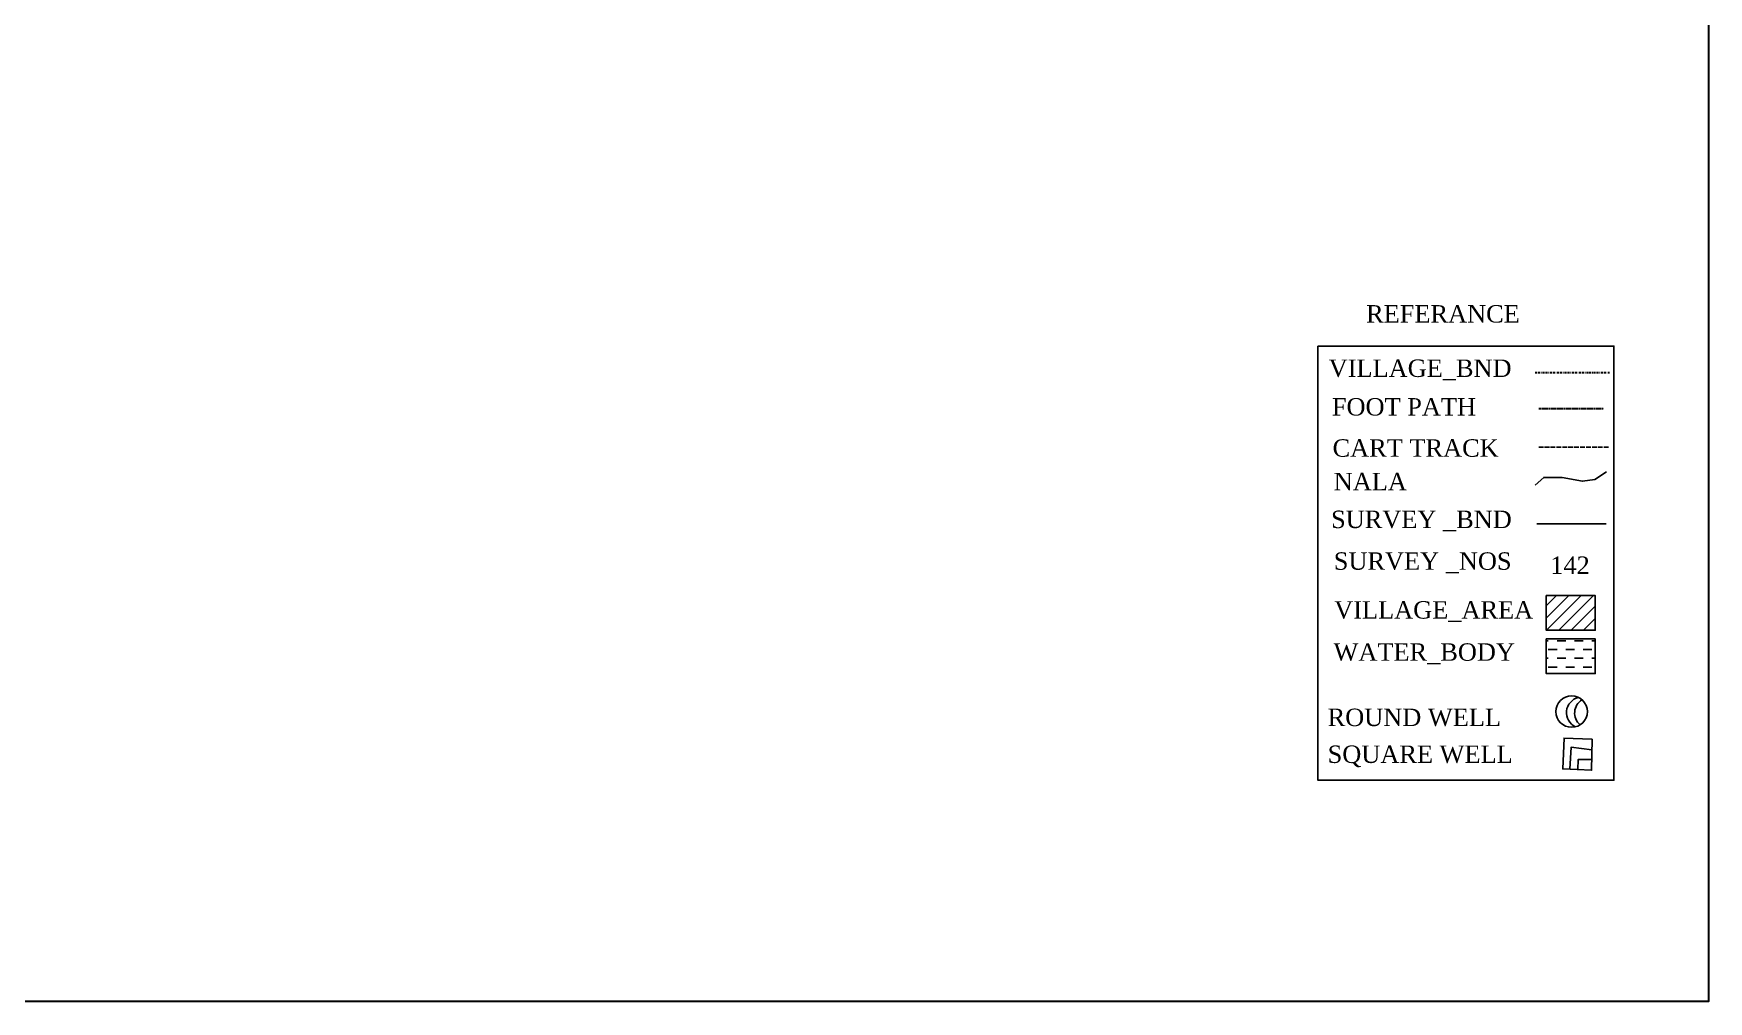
# Model space of a CAD drawing. Header units: inches. Extents: x -13 to 973, y -13 to 640.
# Drawn here: x 548.4 to 972.8, y -12.9 to 232.4 of the extents above; entities that cross this region are included whole.
import ezdxf

# ---------------------------------------------------------------- set-up
doc = ezdxf.new("R2010")
doc.units = ezdxf.units.IN
doc.header["$MEASUREMENT"] = 0
for name, pattern in [('ACAD_ISO02W100', [15, 12, -3]), ('ACAD_ISO07W100', [3, 0, -3]), ('BORDER', [1.75, 0.5, -0.25, 0.5, -0.25, 0, -0.25])]:
    doc.linetypes.add(name, pattern=pattern)
for name, color, linetype in [('CARTTRACK', 30, 'ACAD_ISO02W100'), ('NALA', 4, 'Continuous'), ('ROUND WELL', 5, 'Continuous'), ('SQUAREWELL', 5, 'Continuous'), ('SURVEY_NO', 7, 'Continuous'), ('VILLAGE_AREA', 1, 'Continuous'), ('WATER_BODY', 4, 'Continuous')]:
    doc.layers.add(name, color=color, linetype=linetype)
doc.layers.add('FOOTPATH', color=150, linetype='ACAD_ISO07W100', lineweight=30)
doc.layers.add('VILL_BOUNDARY', color=6, linetype='BORDER', lineweight=30)
doc.styles.get("Standard").update_dxf_attribs({"font": 'TIMES.TTF'})

msp = doc.modelspace()

# ---------------------------------------------------------------- hatches: boundary and pattern name
at = {"layer": 'VILLAGE_AREA'}
h = msp.add_hatch(dxfattribs=at)
h.set_pattern_fill('ANSI31', color=256, scale=17.670781, angle=180, style=0)
h.set_pattern_definition([(225, (-269.4295, -763.8534), (1.561891, -1.561891), [])])
h.paths.add_polyline_path([(931.68, 89.98), (931.68, 81.19), (944.08, 81.19), (944.08, 89.98)])
at = {"layer": 'WATER_BODY'}
h = msp.add_hatch(dxfattribs=at)
h.set_pattern_fill('DASH', color=256, scale=17.670781, angle=180, style=0)
h.set_pattern_definition([(180, (-269.4295, -756.441), (-2.2088476, -2.2088476), [2.2088476, -2.2088476])])
h.paths.add_polyline_path([(931.68, 79.02), (931.68, 70.23), (944.08, 70.23), (944.08, 79.02)])

# ---------------------------------------------------------------- linework, layer by layer
at = {"lineweight": 30}
msp.add_lwpolyline([(-12.55, 638.35), (972.77, 638.35), (972.77, -12.89), (-12.55, -12.89)], close=True, dxfattribs=at)
msp.add_lwpolyline([(873.81, 153.2), (948.81, 153.2), (948.81, 43.2), (873.81, 43.2)], close=True)
at = {"layer": 'CARTTRACK', "ltscale": 0.1}
msp.add_lwpolyline([(929.76, 127.64), (947.6, 127.64)], dxfattribs=at)
at = {"layer": 'FOOTPATH', "ltscale": 0.01}
msp.add_lwpolyline([(929.8, 137.44), (946.2, 137.44)], dxfattribs=at)
at = {"layer": 'NALA'}
msp.add_lwpolyline([(928.85, 117.97), (931.04, 119.92), (935.69, 119.92), (935.69, 119.92), (940.82, 118.95), (940.82, 118.95), (944, 119.43), (946.93, 121.39)], dxfattribs=at)
at = {"layer": 'ROUND WELL'}
msp.add_circle((938.1, 60.59), 3.98, dxfattribs=at)
for centre, start, end in [((940.77, 60.31), 103.7553, 244.3266), ((942.84, 60.23), 122.3772, 228.9806)]:
    msp.add_arc(centre, 3.98, start, end, dxfattribs=at)
at = {"layer": 'SQUAREWELL'}
for points in [[(936.03, 53.89), (943.28, 53.57), (943.14, 45.71), (935.85, 46.07), (936.2, 53.88)], [(943.24, 50.89), (937.94, 51.55), (937.67, 45.98)], [(943.19, 48.41), (939.78, 48.45), (939.66, 45.88)]]:
    msp.add_lwpolyline(points, dxfattribs=at)
at = {"layer": 'SURVEY_NO'}
msp.add_lwpolyline([(929.27, 108.15), (946.87, 108.15)], dxfattribs=at)
at = {"layer": 'VILL_BOUNDARY'}
msp.add_lwpolyline([(928.88, 146.5), (947.68, 146.5)], dxfattribs=at)
at = {"layer": 'VILLAGE_AREA'}
msp.add_lwpolyline([(931.68, 89.98), (944.08, 89.98), (944.08, 81.19), (931.68, 81.19)], close=True, dxfattribs=at)
at = {"layer": 'WATER_BODY'}
msp.add_lwpolyline([(931.68, 79.02), (944.08, 79.02), (944.08, 70.23), (931.68, 70.23)], close=True, dxfattribs=at)

# ---------------------------------------------------------------- texts
msp.add_text('REFERANCE', height=4.418).set_placement((886.03, 159.18))
at = {"layer": 'CARTTRACK'}
msp.add_text('CART TRACK', height=4.418, dxfattribs=at).set_placement((877.54, 125.18))
at = {"layer": 'FOOTPATH'}
msp.add_text('FOOT PATH', height=4.418, dxfattribs=at).set_placement((877.36, 135.62))
at = {"layer": 'NALA'}
msp.add_text('NALA', height=4.418, dxfattribs=at).set_placement((877.83, 116.67))
at = {"layer": 'ROUND WELL'}
msp.add_text('ROUND WELL', height=4.418, dxfattribs=at).set_placement((876.29, 56.92))
at = {"layer": 'SQUAREWELL'}
msp.add_text('SQUARE WELL', height=4.4177, dxfattribs=at).set_placement((876.29, 47.57))
at = {"layer": 'SURVEY_NO'}
for s, height, p in [('SURVEY _BND', 4.4177, (877.15, 107.1)), ('SURVEY _NOS', 4.4177, (877.84, 96.53)), ('142', 4.418, (932.68, 95.48))]:
    msp.add_text(s, height=height, dxfattribs=at).set_placement(p)
at = {"layer": 'VILL_BOUNDARY'}
msp.add_text('VILLAGE_BND', height=4.4177, dxfattribs=at).set_placement((876.55, 145.4))
at = {"layer": 'VILLAGE_AREA'}
msp.add_text('VILLAGE_AREA', height=4.4177, dxfattribs=at).set_placement((877.95, 84.15))
at = {"layer": 'WATER_BODY'}
msp.add_text('WATER_BODY', height=4.418, dxfattribs=at).set_placement((877.77, 73.47))

doc.saveas('drawing.dxf')
